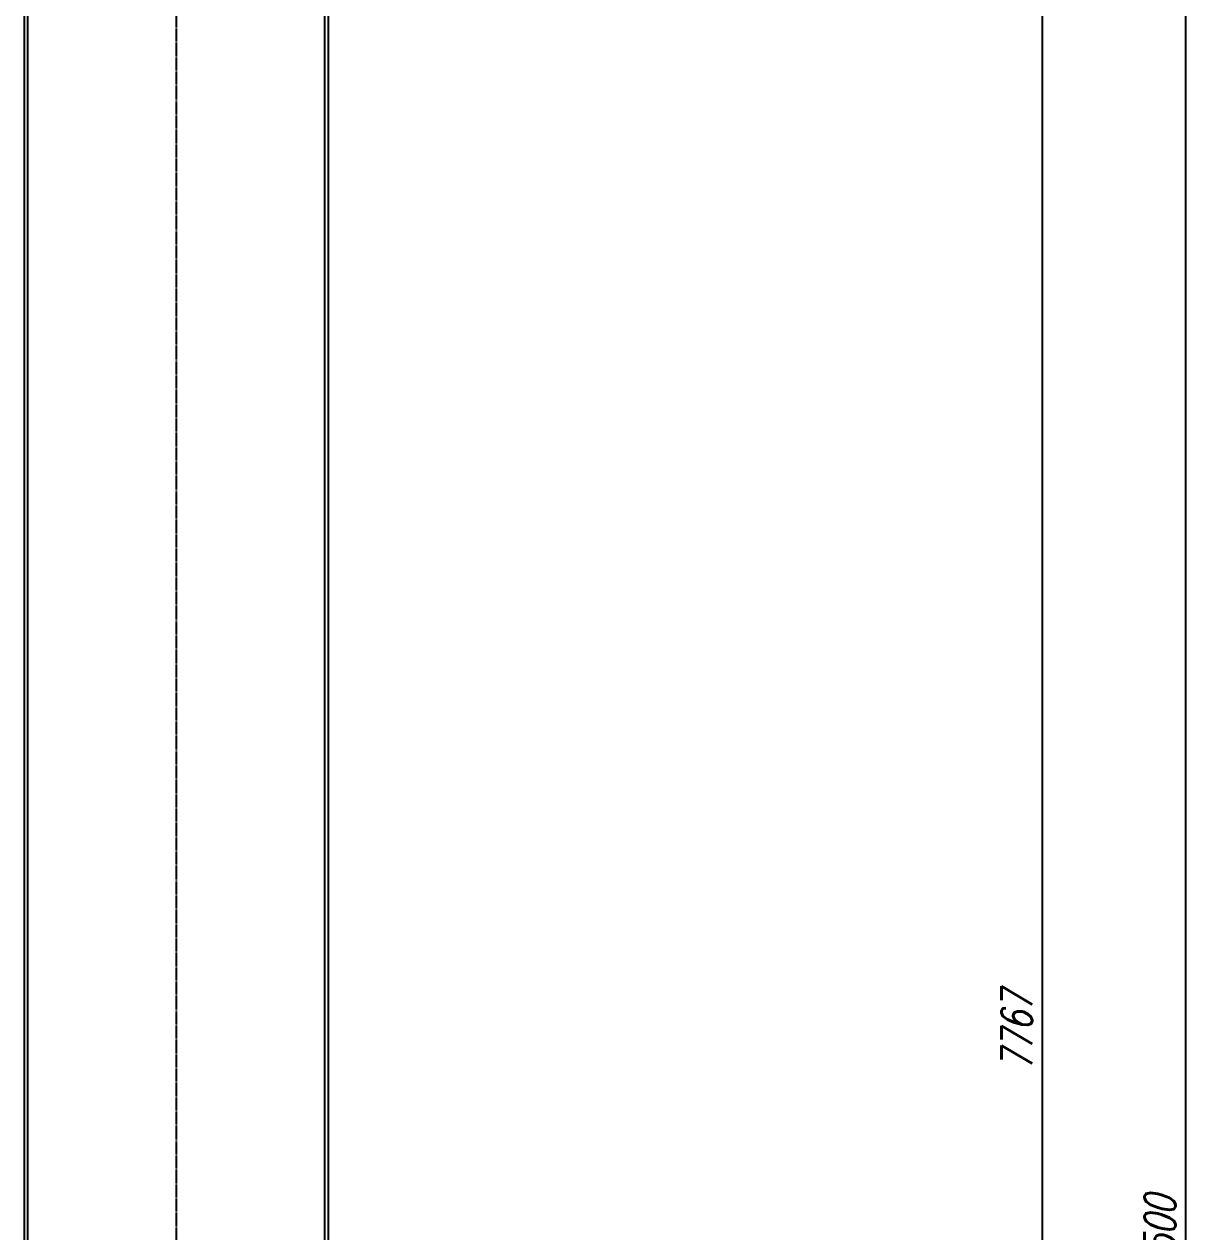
# Model space of a CAD drawing. Header units: inches. Extents: x -293597 to -232636, y -119329 to -80370.
# Drawn here: x -268976 to -265544, y -111735 to -108195 of the extents above; entities that cross this region are included whole.
import ezdxf

# ---------------------------------------------------------------- set-up
doc = ezdxf.new("R2010")
doc.units = ezdxf.units.IN
doc.header["$MEASUREMENT"] = 0
doc.linetypes.add('CENTER', pattern=[2, 1.25, -0.25, 0.25, -0.25])
doc.layers.add('IA-DIBUJO', color=3, linetype='Continuous')
doc.layers.add('IA-EJES', color=4, linetype='CENTER')
doc.styles.add('ING-AMB', font='romans.shx', dxfattribs={"width": 0.75, "oblique": 15})
doc.dimstyles.new('30', dxfattribs={"dimscale": 30, "dimtxt": 3, "dimasz": 2.5, "dimexe": 1, "dimexo": 1, "dimgap": 1, "dimtad": 1, "dimdec": 0, "dimzin": 0, "dimdsep": 46, "dimtxsty": 'ING-AMB', "dimcen": 0.1, "dimclrd": 7, "dimclre": 7, "dimclrt": 2, "dimadec": 0, "dimazin": 0, "dimtfac": 1, "dimtdec": 0, "dimtmove": 0, "dimatfit": 0, "dimfxl": 1, "dimtolj": 1, "dimtzin": 0, "dimarcsym": 0})

# ---------------------------------------------------------------- blocks, each defined once
blk = doc.blocks.new('*D37')
at = {"color": 7, "lineweight": -2, "transparency": 16777216}
for p, q in [((-268025.8, -105523.1), (-265543.8, -105523.1)), ((-265573.8, -105598.1), (-265573.8, -117948.1)), ((-267935.8, -118023.1), (-265543.8, -118023.1))]:
    blk.add_line(p, q, dxfattribs=at)
at = {"color": 7, "transparency": 16777216}
for points in [[(-265586.3, -105598.1), (-265561.3, -105598.1), (-265573.8, -105523.1)], [(-265586.3, -117948.1), (-265561.3, -117948.1), (-265573.8, -118023.1)]]:
    blk.add_solid(points, dxfattribs=at)
at = {"layer": 'Defpoints', "color": 0, "transparency": 16777216}
for p in [(-268055.8, -105523.1), (-267965.8, -118023.1), (-265573.8, -118023.1)]:
    blk.add_point(p, dxfattribs=at)
at = {"color": 2, "transparency": 16777216, "insert": (-265648.8, -111773.1), "char_height": 90, "attachment_point": 5, "rotation": 90, "style": 'ING-AMB'}
blk.add_mtext('\\A1;12500', dxfattribs=at)
blk = doc.blocks.new('*D39')
at = {"color": 7, "lineweight": -2, "transparency": 16777216}
for p, q in [((-266179.4, -107263), (-265963.1, -107263)), ((-265993.1, -114954.6), (-265993.1, -107338)), ((-268400.8, -115029.6), (-265963.1, -115029.6))]:
    blk.add_line(p, q, dxfattribs=at)
at = {"color": 7, "transparency": 16777216}
for points in [[(-266005.6, -107338), (-265980.6, -107338), (-265993.1, -107263)], [(-266005.6, -114954.6), (-265980.6, -114954.6), (-265993.1, -115029.6)]]:
    blk.add_solid(points, dxfattribs=at)
at = {"layer": 'Defpoints', "color": 0, "transparency": 16777216}
for p in [(-266209.4, -107263), (-265993.1, -107263), (-268430.8, -115029.6)]:
    blk.add_point(p, dxfattribs=at)
at = {"color": 2, "transparency": 16777216, "insert": (-266068.1, -111146.3), "char_height": 90, "attachment_point": 5, "rotation": 90, "style": 'ING-AMB'}
blk.add_mtext('\\A1;7767', dxfattribs=at)

msp = doc.modelspace()

# ---------------------------------------------------------------- linework, layer by layer
at = {"layer": 'IA-DIBUJO', "extrusion": (0, 1, 0)}
for p, q in [((-268965.78, -105523.1), (-268965.78, -117523.1)), ((-268095.78, -105523.1), (-268095.78, -117523.1)), ((-268975.78, -105723.1), (-268975.78, -114859.38)), ((-268085.78, -107357.17), (-268085.78, -117523.1))]:
    msp.add_line(p, q, dxfattribs=at)
at = {"layer": 'IA-EJES', "ltscale": 1.5}
msp.add_line((-268530.78, -105355.6), (-268530.78, -118023.1), dxfattribs=at)

# ---------------------------------------------------------------- dimensions: what is measured, and where the dimension line sits
for base, p1, p2, picture, middle in [((-265573.83, -118023.1), (-268055.78, -105523.1), (-267965.78, -118023.1), '*D37', (-265648.83, -111773.1)), ((-265993.07, -107263.05), (-268430.78, -115029.56), (-266209.39, -107263.05), '*D39', (-266068.07, -111146.3))]:
    dim = msp.add_linear_dim(base=base, p1=p1, p2=p2, angle=90, dimstyle='30')
    dim.commit()
    dim.dimension.update_dxf_attribs({"geometry": picture, "text_midpoint": middle})

doc.saveas('drawing.dxf')
